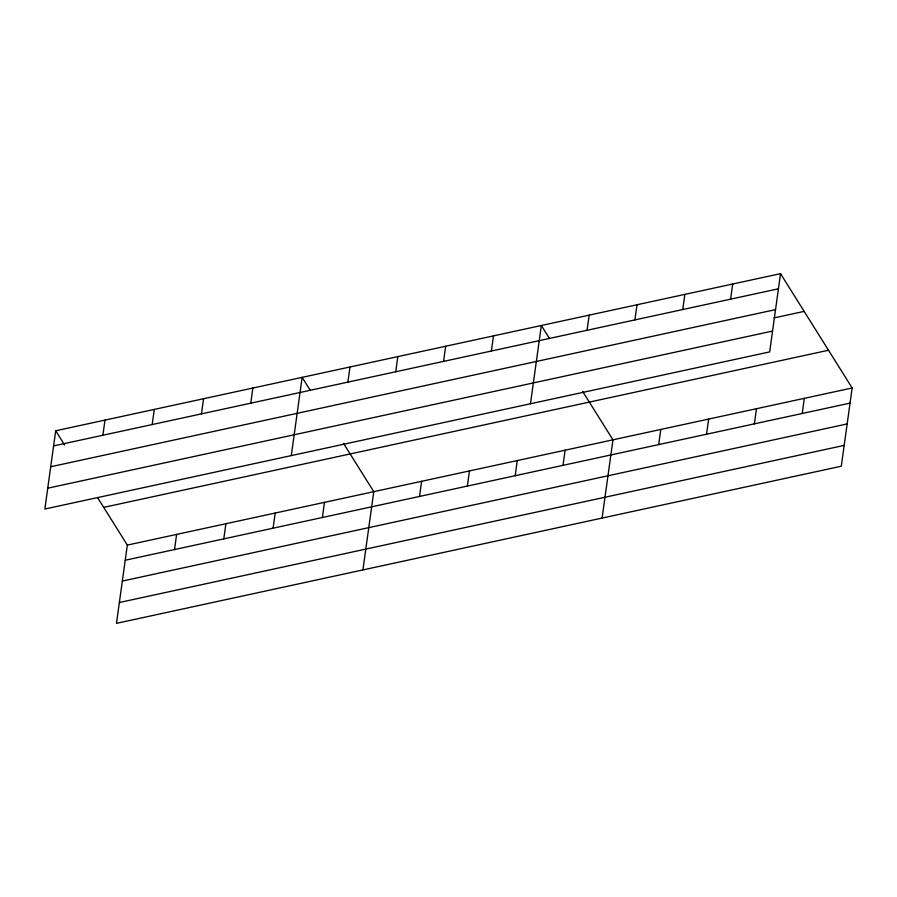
<?xml version="1.0" encoding="UTF-8"?>
<svg xmlns="http://www.w3.org/2000/svg" width="897" height="897" viewBox="0 0 897 897"><rect width="100%" height="100%" fill="white"/><g stroke="black" fill="none" stroke-linecap="round" stroke-linejoin="round"><path stroke-width="1.35" d="M55.704 430.784L44.85 509.025L769.671 351.904L780.525 273.652L55.704 430.784L64.573 444.934M102.897 435.236L104.994 420.099M97.795 497.958L127.329 545.096L116.475 623.348L841.296 466.216L852.15 387.975L780.525 273.652M152.176 424.55L154.284 409.413M174.523 549.558L176.619 534.41M201.466 413.876L203.574 398.728M223.802 538.873L225.909 523.725M250.756 403.19L252.853 388.042M273.092 528.187L275.2 513.05M291.29 455.609L302.143 377.357L310.272 390.33M322.382 517.502L324.479 502.365M347.879 382.133L349.987 366.985M362.915 569.92L373.769 491.679L343.495 443.353M395.723 371.762L397.82 356.625M419.504 496.445L421.612 481.308M443.555 361.39L445.663 346.253M467.348 486.073L469.445 470.936M491.399 351.019L493.496 335.882M515.181 475.702L517.289 460.565M530.475 403.751L541.34 325.51L549.457 338.472M563.024 465.33L565.121 450.193M587.075 330.275L589.172 315.139M602.1 518.074L612.965 439.822L582.68 391.496M634.908 319.904L637.016 304.767M658.701 444.598L660.797 429.45M682.752 309.532L684.848 294.395M706.533 434.226L708.641 419.078M730.584 299.172L732.692 284.024M754.377 423.855L756.474 408.718M802.21 413.483L804.317 398.346M53.607 445.921L778.428 288.8M50.714 466.754L775.535 309.622M774.089 317.897L804.161 311.382M47.743 488.203L772.552 331.071M103.693 507.377L828.514 350.245M127.329 545.096L852.15 387.975M125.232 560.244L850.053 403.112M122.34 581.065L847.16 423.933M119.368 602.515L844.178 445.394"/></g></svg>
